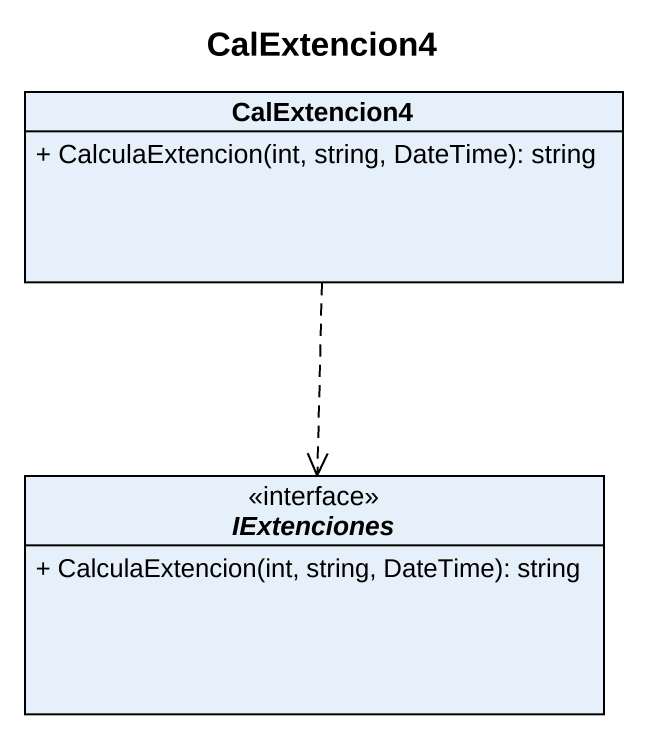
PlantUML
@startuml
title CalExtencion4
hide circle
hide empty members
skinparam classAttributeIconSize 0
class CalExtencion4 {
  + CalculaExtencion(int, string, DateTime): string
}
interface IExtenciones {
  + CalculaExtencion(int, string, DateTime): string
}
CalExtencion4 ..> IExtenciones
@enduml
